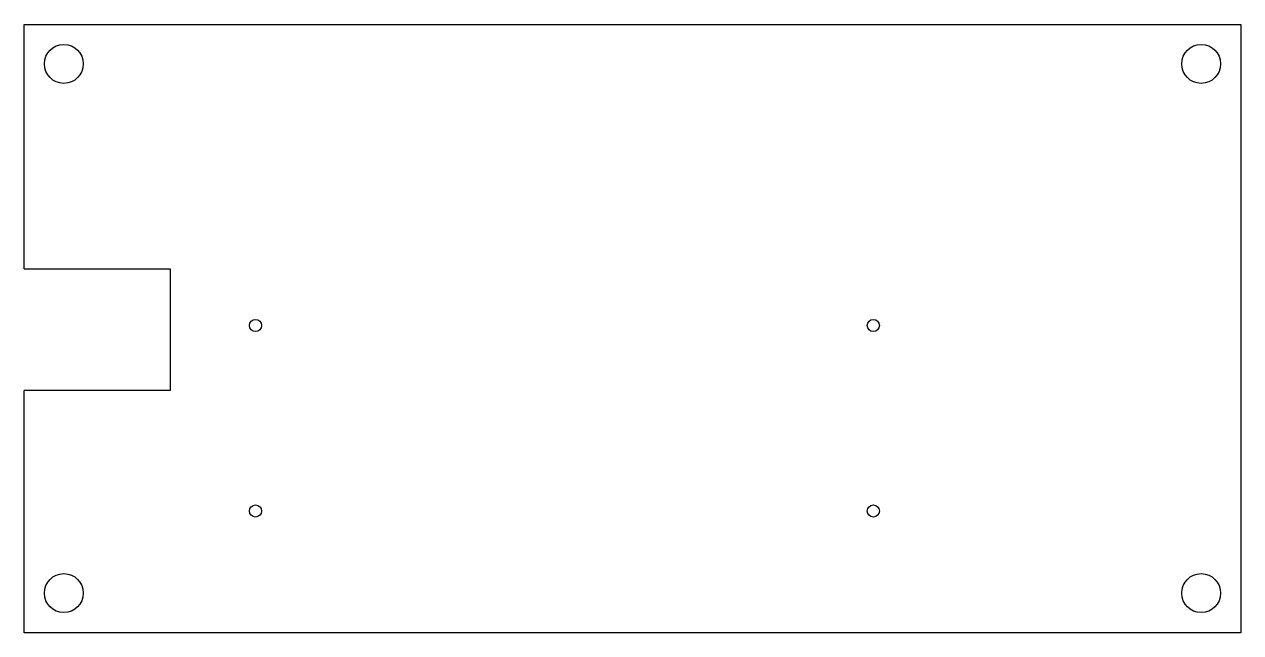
# Model space of a CAD drawing. Header units: millimetres. Extents: x 5 to 105, y 5 to 55.
import ezdxf

# ---------------------------------------------------------------- set-up
doc = ezdxf.new("R2010")
doc.units = ezdxf.units.MM
doc.layers.add('Pad005', color=7, linetype='CONTINUOUS')

msp = doc.modelspace()

# ---------------------------------------------------------------- linework, layer by layer
at = {"layer": 'Pad005'}
for p, q in [((5, 55, -10.02), (5, 55, -8.42)), ((5, 34.9, -10.02), (5, 55, -10.02)), ((5, 34.9, -8.42), (5, 55, -8.42)), ((5, 55, -10.02), (5, 55, -8.42)), ((5, 55, -10.02), (105, 55, -10.02)), ((5, 55, -8.42), (105, 55, -8.42)), ((5, 34.9, -10.02), (5, 55, -10.02)), ((5, 55, -10.02), (105, 55, -10.02)), ((5, 34.9, -8.42), (5, 55, -8.42)), ((5, 55, -8.42), (105, 55, -8.42)), ((105, 55, -10.02), (105, 55, -8.42)), ((105, 55, -10.02), (105, 55, -8.42)), ((105, 55, -10.02), (105, 5, -10.02)), ((105, 55, -8.42), (105, 5, -8.42)), ((105, 55, -10.02), (105, 5, -10.02)), ((105, 55, -8.42), (105, 5, -8.42)), ((9.85, 51.75, -10.02), (9.85, 51.75, -8.42)), ((9.85, 51.75, -10.02), (9.85, 51.75, -8.42)), ((103.35, 51.75, -10.02), (103.35, 51.75, -8.42)), ((103.35, 51.75, -10.02), (103.35, 51.75, -8.42)), ((5, 34.9, -10.02), (5, 34.9, -8.42)), ((5, 34.9, -10.02), (5, 34.9, -8.42)), ((5, 34.9, -10.02), (17, 34.9, -10.02)), ((5, 34.9, -8.42), (17, 34.9, -8.42)), ((5, 34.9, -10.02), (17, 34.9, -10.02)), ((5, 34.9, -8.42), (17, 34.9, -8.42)), ((17, 34.9, -10.02), (17, 34.9, -8.42)), ((17, 34.9, -10.02), (17, 24.9, -10.02)), ((17, 34.9, -8.42), (17, 24.9, -8.42)), ((17, 34.9, -10.02), (17, 34.9, -8.42)), ((17, 34.9, -10.02), (17, 24.9, -10.02)), ((17, 34.9, -8.42), (17, 24.9, -8.42)), ((24.5, 30.24, -10.02), (24.5, 30.24, -8.42)), ((24.5, 30.24, -10.02), (24.5, 30.24, -8.42)), ((75.3, 30.24, -10.02), (75.3, 30.24, -8.42)), ((75.3, 30.24, -10.02), (75.3, 30.24, -8.42)), ((5, 24.9, -10.02), (5, 24.9, -8.42)), ((5, 5, -10.02), (5, 24.9, -10.02)), ((5, 5, -8.42), (5, 24.9, -8.42)), ((5, 24.9, -10.02), (5, 24.9, -8.42)), ((17, 24.9, -10.02), (5, 24.9, -10.02)), ((17, 24.9, -8.42), (5, 24.9, -8.42)), ((5, 5, -10.02), (5, 24.9, -10.02)), ((17, 24.9, -10.02), (5, 24.9, -10.02)), ((5, 5, -8.42), (5, 24.9, -8.42)), ((17, 24.9, -8.42), (5, 24.9, -8.42)), ((17, 24.9, -10.02), (17, 24.9, -8.42)), ((17, 24.9, -10.02), (17, 24.9, -8.42)), ((24.5, 15, -10.02), (24.5, 15, -8.42)), ((24.5, 15, -10.02), (24.5, 15, -8.42)), ((75.3, 15, -10.02), (75.3, 15, -8.42)), ((75.3, 15, -10.02), (75.3, 15, -8.42)), ((9.85, 8.25, -10.02), (9.85, 8.25, -8.42)), ((9.85, 8.25, -10.02), (9.85, 8.25, -8.42)), ((103.35, 8.25, -10.02), (103.35, 8.25, -8.42)), ((103.35, 8.25, -10.02), (103.35, 8.25, -8.42)), ((5, 5, -10.02), (5, 5, -8.42)), ((105, 5, -10.02), (5, 5, -10.02)), ((105, 5, -8.42), (5, 5, -8.42)), ((5, 5, -10.02), (5, 5, -8.42)), ((105, 5, -10.02), (5, 5, -10.02)), ((105, 5, -8.42), (5, 5, -8.42)), ((105, 5, -10.02), (105, 5, -8.42)), ((105, 5, -10.02), (105, 5, -8.42))]:
    msp.add_line(p, q, dxfattribs=at)
for centre, radius in [((8.25, 51.75), 1.6), ((8.25, 51.75), 1.6), ((8.25, 51.75), 1.6), ((8.25, 51.75), 1.6), ((101.75, 51.75), 1.6), ((101.75, 51.75), 1.6), ((101.75, 51.75), 1.6), ((101.75, 51.75), 1.6), ((24, 30.24), 0.5), ((24, 30.24), 0.5), ((24, 30.24), 0.5), ((24, 30.24), 0.5), ((74.8, 30.24), 0.5), ((74.8, 30.24), 0.5), ((74.8, 30.24), 0.5), ((74.8, 30.24), 0.5), ((24, 15), 0.5), ((24, 15), 0.5), ((24, 15), 0.5), ((24, 15), 0.5), ((74.8, 15), 0.5), ((74.8, 15), 0.5), ((74.8, 15), 0.5), ((74.8, 15), 0.5), ((8.25, 8.25), 1.6), ((8.25, 8.25), 1.6), ((8.25, 8.25), 1.6), ((8.25, 8.25), 1.6), ((101.75, 8.25), 1.6), ((101.75, 8.25), 1.6), ((101.75, 8.25), 1.6), ((101.75, 8.25), 1.6)]:
    msp.add_circle(centre, radius, dxfattribs=at)

doc.saveas('drawing.dxf')
